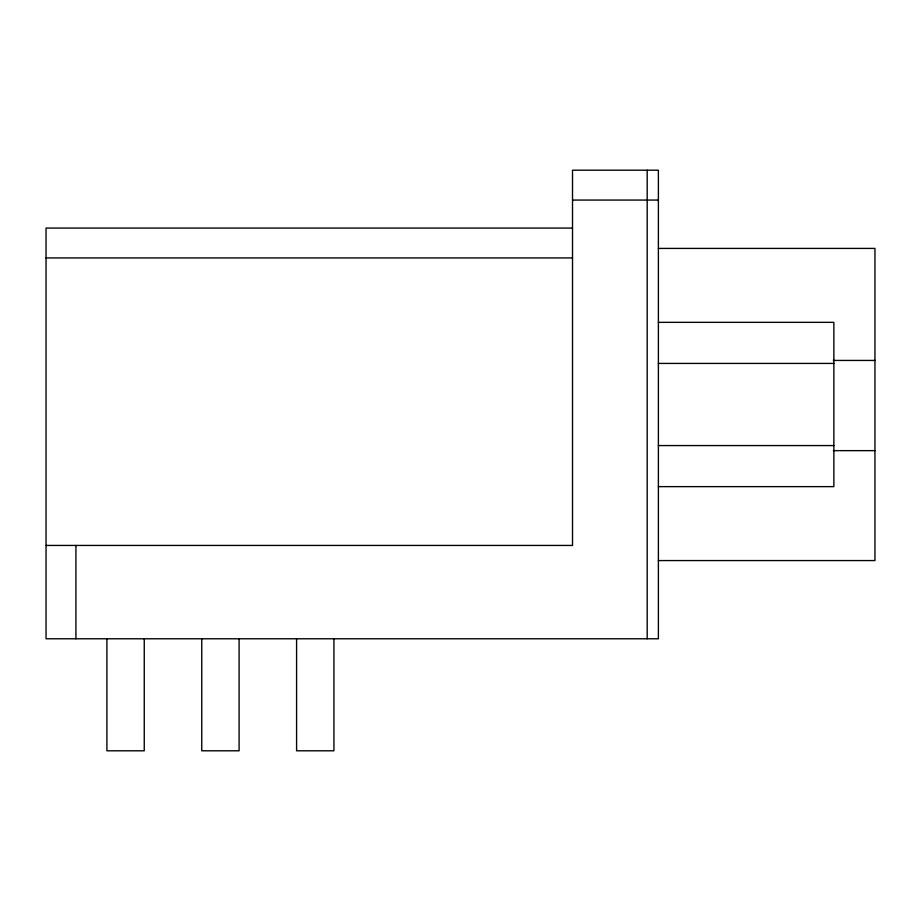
<?xml version="1.0" encoding="UTF-8"?>
<svg xmlns="http://www.w3.org/2000/svg" width="921" height="921" viewBox="0 0 921 921"><rect width="100%" height="100%" fill="white"/><g stroke="black" fill="none" stroke-linecap="round" stroke-linejoin="round"><path stroke-width="1.38" d="M572.517 200.064L658.388 200.064M572.517 228.074L46.05 228.074L46.05 638.783L658.388 638.783L658.388 170.201L572.517 170.201L572.517 545.439L46.05 545.439M658.388 248.417L874.95 248.417L874.95 560.567L658.388 560.567M46.05 257.938L572.517 257.938M658.388 322.35L833.873 322.35L833.873 486.633L658.388 486.633M833.355 360.433L874.95 360.433M658.388 363.427L833.873 363.427M658.388 445.568L833.873 445.568M833.355 450.645L874.95 450.645M647.187 170.201L647.187 638.783M333.92 638.783L333.92 750.799L296.585 750.799L296.585 638.783M239.092 638.783L239.092 750.799L201.745 750.799L201.745 638.783M144.252 638.783L144.252 750.799L106.905 750.799L106.905 638.783M75.925 545.439L75.925 638.783"/></g></svg>
